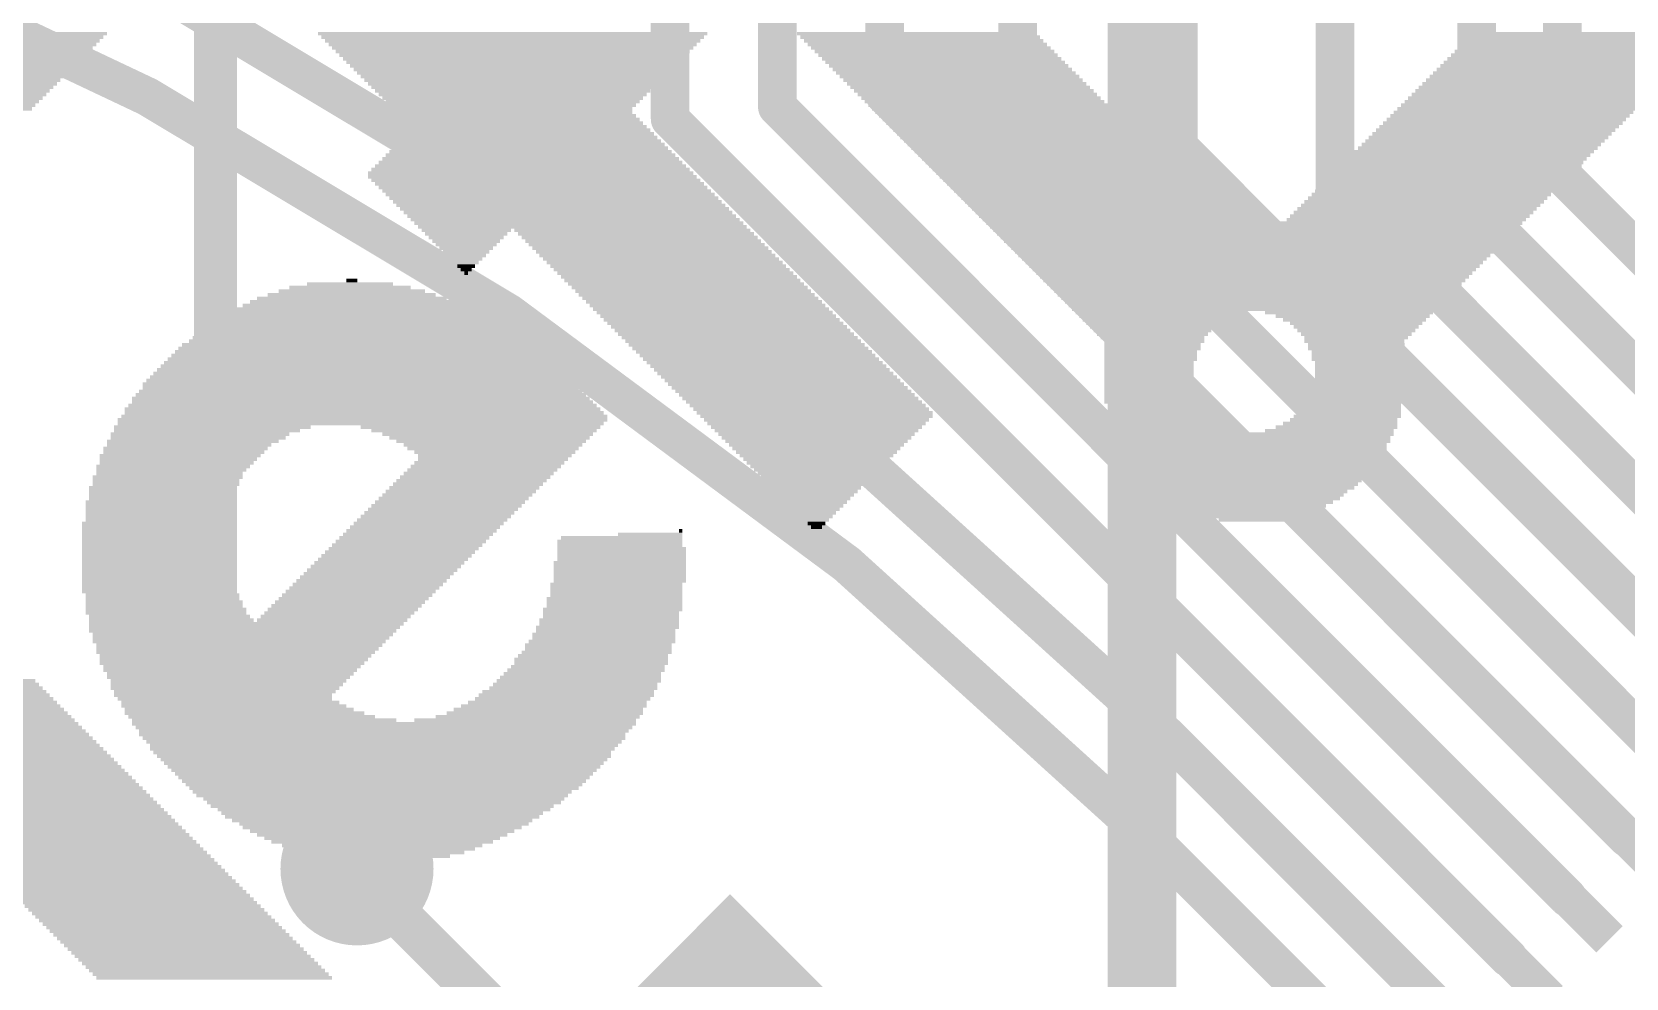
# Model space of a CAD drawing. Extents: x -17.8 to 79, y -18.3 to 67.8.
# Drawn here: x 25.18 to 34.62, y 29.88 to 35.48 of the extents above; entities that cross this region are included whole.
import ezdxf

# ---------------------------------------------------------------- set-up
doc = ezdxf.new("R2010")
doc.units = 0
for name, color, linetype in [('1', 12, 'CONTINUOUS'), ('16', 5, 'CONTINUOUS'), ('18', 3, 'CONTINUOUS'), ('200', 4, 'CONTINUOUS')]:
    doc.layers.add(name, color=color, linetype=linetype)

# ---------------------------------------------------------------- blocks, each defined once
blk = doc.blocks.new('RECT')
blk.add_solid([(-0.5, -0.5), (0.5, -0.5), (-0.5, 0.5), (0.5, 0.5)])
blk = doc.blocks.new('ROUNDV')
at = {"const_width": 0.5}
blk.add_lwpolyline([(0, -0.25, 1), (0, 0.25, 1), (0, -0.25)], format="xyb", dxfattribs=at)

msp = doc.modelspace()

# ---------------------------------------------------------------- linework, layer by layer
at = {"layer": '1'}
for points, const_width in [([(33.7312, 34.4358), (33.7312, 48.895)], 0.2286), ([(34.2392, 34.6349), (34.2392, 47.8028)], 0.2286), ([(30.226, 35.1125), (30.226, 44.5262)], 0.2286), ([(32.893, 34.5669), (32.893, 41.529)], 0.2286), ([(29.591, 35.0404), (29.591, 40.767)], 0.2286), ([(28.956, 34.9683), (28.956, 40.386)], 0.2286), ([(31.9532, 34.7996), (31.9532, 40.005)], 0.254), ([(31.0134, 35.0323), (31.0134, 39.0906)], 0.2286), ([(34.6244, 30.7141), (30.226, 35.1125)], 0.2286), ([(34.2709, 30.3606), (29.591, 35.0404)], 0.2286), ([(34.978, 31.0677), (31.0134, 35.0323)], 0.2286), ([(33.9173, 30.007), (28.956, 34.9683)], 0.2286), ([(35.3315, 31.4212), (31.9532, 34.7996)], 0.254), ([(36.3922, 32.4819), (34.2392, 34.6349)], 0.2286), ([(35.6851, 31.7748), (32.893, 34.5669)], 0.2286), ([(36.0387, 32.1283), (33.7312, 34.4358)], 0.2286), ([(33.5638, 29.6534), (31.9067, 31.3105)], 0.2286), ([(33.2102, 29.2999), (31.8496, 30.6605)], 0.2286), ([(27.1018, 30.5054), (27.1018, 30.5308)], 0.254), ([(30.5308, 27.0764), (27.1018, 30.5054)], 0.254)]:
    msp.add_lwpolyline(points, dxfattribs=dict(at, const_width=const_width))
for points, const_width in [([(31.9067, 31.3105, 0.1989), (13.9462, 38.75)], 0.2286), ([(31.8496, 30.6605, 0.1989), (13.8891, 38.1)], 0.2286), ([(30.2664, 35.153, 1), (30.1856, 35.0721)], 0.1143), ([(29.6314, 35.0809, 1), (29.5506, 35)], 0.1143), ([(30.1689, 35.1125, 1), (30.2832, 35.1125)], 0.1143), ([(31.0538, 35.0727, 1), (30.973, 34.9918)], 0.1143), ([(28.9964, 35.0087, 1), (28.9156, 34.9279)], 0.1143), ([(28.8989, 34.9683, 1), (29.0132, 34.9683)], 0.1143), ([(29.5339, 35.0404, 1), (29.6482, 35.0404)], 0.1143), ([(30.9563, 35.0323, 1), (31.0706, 35.0323)], 0.1143), ([(31.9981, 34.8445, 1), (31.9083, 34.7547)], 0.127), ([(31.8897, 34.7996, 1), (32.0167, 34.7996)], 0.127), ([(34.2796, 34.6753, 1), (34.1988, 34.5945)], 0.1143), ([(32.9334, 34.6073, 1), (32.8526, 34.5265)], 0.1143), ([(34.1821, 34.6349, 1), (34.2964, 34.6349)], 0.1143), ([(32.8359, 34.5669, 1), (32.9502, 34.5669)], 0.1143), ([(33.7716, 34.4762, 1), (33.6908, 34.3954)], 0.1143), ([(33.6741, 34.4358, 1), (33.7884, 34.4358)], 0.1143), ([(31.9471, 31.3509, 1), (31.8663, 31.2701)], 0.1143), ([(31.8663, 31.2701, 1), (31.9471, 31.3509)], 0.1143), ([(31.89, 30.7009, 1), (31.8092, 30.6201)], 0.1143), ([(34.584, 30.6737, 1), (34.6649, 30.7545)], 0.1143), ([(31.8092, 30.6201, 1), (31.89, 30.7009)], 0.1143), ([(27.1653, 30.5308, 1), (27.0383, 30.5308)], 0.127), ([(27.1467, 30.5503, 1), (27.0569, 30.4605)], 0.127), ([(27.0383, 30.5054, 1), (27.1653, 30.5054)], 0.127), ([(34.2305, 30.3201, 1), (34.3113, 30.401)], 0.1143), ([(33.8769, 29.9666, 1), (33.9577, 30.0474)], 0.1143)]:
    msp.add_lwpolyline(points, format="xyb", dxfattribs=dict(at, const_width=const_width))
at = {"layer": '16'}
for points, const_width in [([(26.2636, 31.369), (26.2636, 40.1828)], 0.254), ([(31.75, 29.337), (31.75, 37.465)], 0.4064), ([(27.1018, 30.5308), (26.2636, 31.369)], 0.254)]:
    msp.add_lwpolyline(points, dxfattribs=dict(at, const_width=const_width))
at = {"layer": '16', "const_width": 0.127}
for points in [[(26.3085, 31.4139, 1), (26.2187, 31.3241)], [(26.2001, 31.369, 1), (26.3271, 31.369)], [(27.0569, 30.4859, 1), (27.1467, 30.5757)]]:
    msp.add_lwpolyline(points, format="xyb", dxfattribs=at)

# ---------------------------------------------------------------- block references
at = {"layer": '1', "xscale": 0.7, "yscale": 0.22, "rotation": 315}
for p in [(34.6244, 30.7141), (34.2709, 30.3606), (33.9173, 30.007), (33.5638, 29.6534)]:
    msp.add_blockref('RECT', p, dxfattribs=at)
at = {"layer": '1', "xscale": 1.075, "rotation": 315}
msp.add_blockref('RECT', (29.3374, 29.6468), dxfattribs=at)
at = {"layer": '18', "xscale": 0.9064, "yscale": 0.9064}
msp.add_blockref('ROUNDV', (27.1018, 30.5308), dxfattribs=at)
msp.add_blockref('ROUNDV', (27.1018, 30.5308), dxfattribs=at)
at = {"layer": '200', "yscale": 0.0212}
for p, xscale in [((24.8593, 35.4104), 1.3969), ((24.8804, 35.4316), 1.3969), ((24.9016, 35.4527), 1.3969), ((24.9228, 35.4739), 1.3969), ((28.0235, 35.4739), 2.3071), ((28.0235, 35.4527), 2.2647), ((28.0235, 35.4316), 2.2224), ((28.0235, 35.4104), 2.1801), ((30.4153, 35.4739), 1.4181), ((30.4365, 35.4527), 1.4181), ((30.4576, 35.4316), 1.4181), ((30.4788, 35.4104), 1.4181), ((34.3521, 35.4104), 1.4181), ((34.3733, 35.4316), 1.4181), ((34.3945, 35.4527), 1.4181), ((34.4156, 35.4739), 1.4181), ((24.7534, 35.3046), 1.3969), ((24.7746, 35.3258), 1.3969), ((24.7958, 35.3469), 1.3969), ((24.8169, 35.3681), 1.3969), ((24.8381, 35.3893), 1.3969), ((28.0235, 35.3893), 2.1378), ((28.0235, 35.3681), 2.0954), ((28.0235, 35.3469), 2.0531), ((28.0235, 35.3258), 2.0108), ((28.0235, 35.3046), 1.9684), ((30.4999, 35.3893), 1.4181), ((30.5211, 35.3681), 1.4181), ((30.5423, 35.3469), 1.4181), ((30.5634, 35.3258), 1.4181), ((30.5846, 35.3046), 1.4181), ((34.2463, 35.3046), 1.4181), ((34.2675, 35.3258), 1.4181), ((34.2886, 35.3469), 1.4181), ((34.3098, 35.3681), 1.4181), ((34.331, 35.3893), 1.4181), ((24.6688, 35.2199), 1.3969), ((24.6899, 35.2411), 1.3969), ((24.7111, 35.2623), 1.3969), ((24.7323, 35.2834), 1.3969), ((28.0235, 35.2834), 1.9261), ((28.0235, 35.2623), 1.8838), ((28.0235, 35.2411), 1.8414), ((28.0235, 35.2199), 1.7991), ((30.6058, 35.2834), 1.4181), ((30.6269, 35.2623), 1.4181), ((30.6481, 35.2411), 1.4181), ((30.6693, 35.2199), 1.4181), ((34.1616, 35.2199), 1.4181), ((34.1828, 35.2411), 1.4181), ((34.204, 35.2623), 1.4181), ((34.2251, 35.2834), 1.4181), ((24.5629, 35.1141), 1.3969), ((24.5841, 35.1353), 1.3969), ((24.6053, 35.1564), 1.3969), ((24.6264, 35.1776), 1.3969), ((24.6476, 35.1988), 1.3969), ((28.0235, 35.1988), 1.7568), ((28.0235, 35.1776), 1.7144), ((28.0235, 35.1564), 1.6721), ((28.0235, 35.1353), 1.6298), ((28.0235, 35.1141), 1.5874), ((30.6904, 35.1988), 1.4181), ((30.7116, 35.1776), 1.4181), ((30.7328, 35.1564), 1.4181), ((30.7539, 35.1353), 1.4181), ((30.7751, 35.1141), 1.4181), ((34.0558, 35.1141), 1.4181), ((34.077, 35.1353), 1.4181), ((34.0981, 35.1564), 1.4181), ((34.1193, 35.1776), 1.4181), ((34.1405, 35.1988), 1.4181), ((24.4783, 35.0294), 1.3969), ((24.4994, 35.0506), 1.3969), ((24.5206, 35.0718), 1.3969), ((24.5418, 35.0929), 1.3969), ((28.0235, 35.0929), 1.5451), ((28.0235, 35.0718), 1.5028), ((28.0235, 35.0506), 1.4604), ((28.0235, 35.0294), 1.4181), ((30.7963, 35.0929), 1.4181), ((30.8174, 35.0718), 1.4181), ((30.8386, 35.0506), 1.4181), ((30.8598, 35.0294), 1.4181), ((33.9711, 35.0294), 1.4181), ((33.9923, 35.0506), 1.4181), ((34.0135, 35.0718), 1.4181), ((34.0346, 35.0929), 1.4181), ((28.0341, 35.0083), 1.3969), ((28.0553, 34.9871), 1.3969), ((28.0765, 34.9659), 1.3969), ((28.0976, 34.9448), 1.3969), ((28.1188, 34.9236), 1.3969), ((30.8809, 35.0083), 1.4181), ((30.9021, 34.9871), 1.4181), ((30.9233, 34.9659), 1.4181), ((30.9444, 34.9448), 1.4181), ((30.9656, 34.9236), 1.4181), ((33.8653, 34.9236), 1.4181), ((33.8865, 34.9448), 1.4181), ((33.9076, 34.9659), 1.4181), ((33.9288, 34.9871), 1.4181), ((33.95, 35.0083), 1.4181), ((28.1294, 34.8389), 1.5451), ((28.1294, 34.8601), 1.5028), ((28.1294, 34.8813), 1.4604), ((28.1294, 34.9024), 1.4181), ((30.9868, 34.9024), 1.4181), ((31.0079, 34.8813), 1.4181), ((31.0291, 34.8601), 1.4181), ((31.0503, 34.8389), 1.4181), ((33.7807, 34.8389), 1.4181), ((33.8018, 34.8601), 1.4181), ((33.823, 34.8813), 1.4181), ((33.8441, 34.9024), 1.4181), ((28.1294, 34.7331), 1.7568), ((28.1294, 34.7543), 1.7144), ((28.1294, 34.7754), 1.6721), ((28.1294, 34.7966), 1.6298), ((28.1294, 34.8178), 1.5874), ((31.0714, 34.8178), 1.4181), ((31.0926, 34.7966), 1.4181), ((31.1138, 34.7754), 1.4181), ((31.1349, 34.7543), 1.4181), ((31.1561, 34.7331), 1.4181), ((33.6748, 34.7331), 1.4181), ((33.696, 34.7543), 1.4181), ((33.7172, 34.7754), 1.4181), ((33.7383, 34.7966), 1.4181), ((33.7595, 34.8178), 1.4181), ((28.1294, 34.6484), 1.9261), ((28.1294, 34.6696), 1.8838), ((28.1294, 34.6908), 1.8414), ((28.1294, 34.7119), 1.7991), ((31.1773, 34.7119), 1.4181), ((31.1984, 34.6908), 1.4181), ((31.2196, 34.6696), 1.4181), ((31.2408, 34.6484), 1.4181), ((33.5902, 34.6484), 1.4181), ((33.6113, 34.6696), 1.4181), ((33.6325, 34.6908), 1.4181), ((33.6537, 34.7119), 1.4181), ((28.14, 34.6273), 1.9473), ((28.1611, 34.6061), 1.9473), ((28.1823, 34.5849), 1.9473), ((28.2035, 34.5638), 1.9473), ((28.2246, 34.5426), 1.9473), ((31.2619, 34.6273), 1.4181), ((31.2831, 34.6061), 1.4181), ((31.3042, 34.5849), 1.4181), ((31.3254, 34.5638), 1.4181), ((31.3466, 34.5426), 1.4181), ((33.4843, 34.5426), 1.4181), ((33.5055, 34.5638), 1.4181), ((33.5267, 34.5849), 1.4181), ((33.5478, 34.6061), 1.4181), ((33.569, 34.6273), 1.4181), ((28.2458, 34.5215), 1.9473), ((28.267, 34.5003), 1.9473), ((28.2881, 34.4791), 1.9473), ((28.3093, 34.458), 1.9473), ((31.3677, 34.5215), 1.4181), ((31.3889, 34.5003), 1.4181), ((31.4101, 34.4791), 1.4181), ((31.4312, 34.458), 1.4181), ((33.3997, 34.458), 1.4181), ((33.4208, 34.4791), 1.4181), ((33.442, 34.5003), 1.4181), ((33.4632, 34.5215), 1.4181), ((28.3305, 34.4368), 1.9473), ((28.3516, 34.4156), 1.9473), ((28.3728, 34.3945), 1.9473), ((28.3939, 34.3733), 1.9473), ((28.4151, 34.3521), 1.9473), ((31.4524, 34.4368), 1.4181), ((31.4736, 34.4156), 1.4181), ((31.4947, 34.3945), 1.4181), ((31.5159, 34.3733), 1.4181), ((32.4155, 34.3521), 3.1749), ((33.315, 34.3733), 1.4181), ((33.3362, 34.3945), 1.4181), ((33.3573, 34.4156), 1.4181), ((33.3785, 34.4368), 1.4181), ((28.4363, 34.331), 1.9473), ((27.7484, 34.3098), 0.5291), ((27.7484, 34.2886), 0.4868), ((27.7484, 34.2675), 0.4445), ((28.7326, 34.3098), 1.3969), ((28.7538, 34.2886), 1.3969), ((28.7749, 34.2675), 1.3969), ((32.4155, 34.331), 3.1325), ((32.4155, 34.3098), 3.0902), ((32.4155, 34.2886), 3.0479), ((32.4155, 34.2675), 3.0055), ((27.7484, 34.2463), 0.4022), ((27.7484, 34.2251), 0.3598), ((27.7484, 34.204), 0.3175), ((27.7484, 34.1828), 0.2752), ((28.7961, 34.2463), 1.3969), ((28.8173, 34.2251), 1.3969), ((28.8384, 34.204), 1.3969), ((28.8596, 34.1828), 1.3969), ((32.4155, 34.2463), 2.9632), ((32.4155, 34.2251), 2.9209), ((32.4155, 34.204), 2.8786), ((32.4155, 34.1828), 2.8362), ((27.7484, 34.1616), 0.2328), ((27.7484, 34.1405), 0.1905), ((27.7484, 34.1193), 0.1482), ((27.7484, 34.0981), 0.1058), ((27.7484, 34.077), 0.0635), ((28.8808, 34.1616), 1.3969), ((28.9019, 34.1405), 1.3969), ((28.9231, 34.1193), 1.3969), ((28.9443, 34.0981), 1.3969), ((28.9654, 34.077), 1.3969), ((32.4155, 34.1616), 2.7939), ((32.4155, 34.1405), 2.7516), ((32.4155, 34.1193), 2.7092), ((32.4155, 34.0981), 2.6669), ((32.4155, 34.077), 2.6246), ((27.0605, 33.9923), 0.508), ((27.0711, 34.0135), 0.0635), ((27.7484, 34.0558), 0.0212), ((28.9866, 34.0558), 1.3969), ((29.0078, 34.0346), 1.3969), ((29.0289, 34.0135), 1.3969), ((29.0501, 33.9923), 1.3969), ((32.4155, 34.0558), 2.5822), ((32.4155, 34.0346), 2.5399), ((32.4155, 34.0135), 2.4976), ((32.4155, 33.9923), 2.4552), ((27.0817, 33.8865), 1.2276), ((27.0711, 33.9076), 1.1218), ((27.0711, 33.9288), 0.9948), ((27.0711, 33.95), 0.8678), ((27.0605, 33.9711), 0.7196), ((29.0713, 33.9711), 1.3969), ((29.0924, 33.95), 1.3969), ((29.1136, 33.9288), 1.3969), ((29.1348, 33.9076), 1.3969), ((29.1559, 33.8865), 1.3969), ((32.4155, 33.9711), 2.4129), ((32.4154, 33.95), 2.3706), ((32.4154, 33.9288), 2.3282), ((32.4154, 33.9076), 2.2859), ((32.4154, 33.8865), 2.2436), ((27.0817, 33.8018), 1.5663), ((27.0817, 33.823), 1.4816), ((27.0817, 33.8441), 1.3969), ((27.0817, 33.8653), 1.3123), ((29.1771, 33.8653), 1.3969), ((29.1983, 33.8441), 1.3969), ((29.2194, 33.823), 1.3969), ((29.2406, 33.8018), 1.3969), ((32.4155, 33.8653), 2.2012), ((32.4155, 33.8441), 2.1589), ((31.8546, 33.823), 0.9948), ((31.8334, 33.8018), 0.9101), ((32.9763, 33.823), 0.9948), ((32.9975, 33.8018), 0.9101), ((27.0922, 33.696), 1.8838), ((27.0922, 33.7172), 1.8414), ((27.0922, 33.7383), 1.7568), ((27.0922, 33.7595), 1.7144), ((27.0922, 33.7806), 1.6298), ((29.2617, 33.7806), 1.3969), ((29.2829, 33.7595), 1.3969), ((29.3041, 33.7383), 1.3969), ((29.3252, 33.7172), 1.3969), ((29.3464, 33.696), 1.3969), ((31.8228, 33.7806), 0.8466), ((31.8122, 33.7595), 0.7831), ((31.8122, 33.7383), 0.7408), ((31.8122, 33.7172), 0.6985), ((31.8122, 33.696), 0.6561), ((33.0081, 33.7806), 0.8466), ((33.0187, 33.7595), 0.7831), ((33.0187, 33.7383), 0.7408), ((33.0187, 33.7172), 0.6985), ((33.0187, 33.696), 0.6561), ((27.1028, 33.6113), 2.1166), ((27.1028, 33.6325), 2.0743), ((27.1028, 33.6537), 1.9896), ((27.1028, 33.6748), 1.9473), ((29.3676, 33.6748), 1.3969), ((29.3887, 33.6537), 1.3969), ((29.4099, 33.6325), 1.3969), ((29.4311, 33.6113), 1.3969), ((31.8122, 33.6748), 0.6138), ((31.8228, 33.6537), 0.5926), ((31.8122, 33.6325), 0.5715), ((31.8122, 33.6113), 0.5715), ((33.0187, 33.6748), 0.6138), ((33.0081, 33.6537), 0.5926), ((33.0187, 33.6325), 0.5715), ((33.0187, 33.6113), 0.5715), ((27.1134, 33.5055), 2.3494), ((27.1134, 33.5267), 2.3071), ((27.1134, 33.5478), 2.2647), ((27.1134, 33.569), 2.2224), ((27.1028, 33.5902), 2.1589), ((29.4522, 33.5902), 1.3969), ((29.4734, 33.569), 1.3969), ((29.4946, 33.5478), 1.3969), ((29.5157, 33.5267), 1.3969), ((29.5369, 33.5055), 1.3969), ((31.8016, 33.5902), 0.5503), ((31.8016, 33.569), 0.5503), ((31.8016, 33.5478), 0.5503), ((31.7911, 33.5267), 0.5291), ((31.7911, 33.5055), 0.5291), ((33.0293, 33.5902), 0.5503), ((33.0293, 33.569), 0.5503), ((33.0293, 33.5478), 0.5503), ((33.0398, 33.5267), 0.5291), ((33.0398, 33.5055), 0.5291), ((27.1134, 33.4208), 2.5187), ((27.1134, 33.442), 2.4764), ((27.1134, 33.4632), 2.4341), ((27.1134, 33.4843), 2.3917), ((29.5581, 33.4843), 1.3969), ((29.5792, 33.4632), 1.3969), ((29.6004, 33.442), 1.3969), ((29.6216, 33.4208), 1.3969), ((31.7911, 33.4843), 0.5291), ((31.7911, 33.4632), 0.5291), ((31.7911, 33.442), 0.5291), ((31.7911, 33.4208), 0.5291), ((33.0398, 33.4843), 0.5291), ((33.0398, 33.4632), 0.5291), ((33.0398, 33.442), 0.5291), ((33.0398, 33.4208), 0.5291), ((27.124, 33.315), 2.7092), ((27.124, 33.3362), 2.6669), ((27.124, 33.3573), 2.6246), ((27.1134, 33.3997), 2.5611), ((27.124, 33.3785), 2.5822), ((29.6427, 33.3997), 1.3969), ((29.6639, 33.3785), 1.3969), ((29.6851, 33.3573), 1.3969), ((29.7062, 33.3362), 1.3969), ((29.7274, 33.315), 1.3969), ((31.8016, 33.3997), 0.5503), ((31.8016, 33.3785), 0.5503), ((31.8016, 33.3573), 0.5503), ((31.8122, 33.3362), 0.5715), ((31.8122, 33.315), 0.5715), ((33.0187, 33.3362), 0.5715), ((33.0187, 33.315), 0.5715), ((33.0293, 33.3997), 0.5503), ((33.0293, 33.3785), 0.5503), ((33.0293, 33.3573), 0.5503), ((27.1346, 33.2515), 2.8151), ((27.1452, 33.2303), 2.8362), ((27.1346, 33.2727), 2.7727), ((27.1346, 33.2938), 2.7304), ((29.7486, 33.2938), 1.3969), ((29.7697, 33.2727), 1.3969), ((29.7909, 33.2515), 1.3969), ((29.8121, 33.2303), 1.3969), ((31.8228, 33.2938), 0.5926), ((31.8334, 33.2727), 0.5715), ((31.844, 33.2515), 0.5926), ((31.8546, 33.2303), 0.6138), ((32.9763, 33.2303), 0.6138), ((32.9869, 33.2515), 0.5926), ((33.0081, 33.2938), 0.5926), ((32.9975, 33.2727), 0.5715), ((26.2456, 33.1457), 1.1641), ((26.2139, 33.1245), 1.1006), ((27.1346, 33.188), 2.8997), ((27.124, 33.1668), 2.8786), ((27.1452, 33.2092), 2.8786), ((27.8331, 33.1457), 1.4181), ((27.8542, 33.1245), 1.3335), ((29.8226, 33.2092), 1.3758), ((29.8226, 33.188), 1.3334), ((29.8226, 33.1668), 1.2911), ((29.8226, 33.1457), 1.2488), ((29.8226, 33.1245), 1.2065), ((31.8651, 33.2092), 0.635), ((31.8863, 33.188), 0.635), ((31.9075, 33.1668), 0.6773), ((31.9286, 33.1457), 0.7196), ((31.971, 33.1245), 0.762), ((32.8599, 33.1245), 0.762), ((32.9023, 33.1457), 0.7196), ((32.9234, 33.1668), 0.6773), ((32.9446, 33.188), 0.635), ((32.9658, 33.2092), 0.635), ((26.1292, 33.061), 1.016), ((26.108, 33.0398), 0.9736), ((26.1715, 33.1033), 1.0583), ((26.161, 33.0822), 1.0371), ((27.8754, 33.1033), 1.2488), ((27.886, 33.0822), 1.1853), ((27.8966, 33.061), 1.1218), ((27.9071, 33.0398), 1.0583), ((29.8226, 33.1033), 1.1641), ((29.8226, 33.0822), 1.1218), ((29.8226, 33.061), 1.0795), ((29.8226, 33.0398), 1.0371), ((32.4155, 33.1033), 1.6509), ((32.4155, 33.0822), 1.6086), ((32.4155, 33.061), 1.6086), ((32.4155, 33.0398), 1.5663), ((26.0551, 32.9763), 0.9525), ((26.0445, 32.9552), 0.9313), ((26.0763, 32.9975), 0.9525), ((26.0869, 33.0187), 0.9736), ((27.9071, 33.0187), 1.016), ((27.9177, 32.9975), 0.9525), ((27.9071, 32.9552), 0.889), ((27.9177, 32.9763), 0.9101), ((29.8226, 33.0187), 0.9948), ((29.8226, 32.9975), 0.9525), ((29.8226, 32.9763), 0.9101), ((29.8226, 32.9552), 0.8678), ((32.4155, 33.0187), 1.5663), ((32.4155, 32.9975), 1.5239), ((32.4155, 32.9763), 1.5239), ((32.4155, 32.9552), 1.4816), ((25.981, 32.8494), 0.889), ((26.0128, 32.9128), 0.9101), ((26.0022, 32.8917), 0.889), ((25.9916, 32.8705), 0.8678), ((26.034, 32.934), 0.9101), ((27.8013, 32.8494), 0.889), ((27.8225, 32.8705), 0.889), ((27.8436, 32.8917), 0.889), ((27.8648, 32.9128), 0.889), ((27.886, 32.934), 0.889), ((29.8226, 32.934), 0.8255), ((29.8226, 32.9128), 0.7831), ((29.8226, 32.8917), 0.7408), ((29.8226, 32.8705), 0.6985), ((29.8226, 32.8494), 0.6561), ((32.4155, 32.934), 1.4393), ((32.4155, 32.9128), 1.3969), ((32.4155, 32.8917), 1.3969), ((32.4155, 32.8705), 1.3546), ((32.4155, 32.8494), 1.3123), ((25.9493, 32.7859), 0.8678), ((25.9387, 32.7647), 0.8466), ((25.9705, 32.8282), 0.8678), ((25.9705, 32.807), 0.8678), ((27.7166, 32.7647), 0.889), ((27.7378, 32.7859), 0.889), ((27.759, 32.807), 0.889), ((27.7801, 32.8282), 0.889), ((29.8226, 32.8282), 0.6138), ((29.8226, 32.807), 0.5715), ((29.8226, 32.7859), 0.5291), ((29.8226, 32.7647), 0.4868), ((32.4155, 32.8282), 1.2699), ((32.4154, 32.807), 1.2276), ((32.4154, 32.7859), 1.1853), ((32.4154, 32.7647), 1.1006), ((25.9175, 32.7012), 0.8466), ((25.9175, 32.68), 0.8466), ((25.9175, 32.6589), 0.8466), ((25.9387, 32.7435), 0.8466), ((25.9387, 32.7224), 0.8466), ((27.6108, 32.6589), 0.889), ((27.632, 32.68), 0.889), ((27.6531, 32.7012), 0.889), ((27.6743, 32.7224), 0.889), ((27.6955, 32.7435), 0.889), ((29.8226, 32.7435), 0.4445), ((29.8226, 32.7224), 0.4022), ((29.8226, 32.7012), 0.3598), ((29.8226, 32.68), 0.3175), ((29.8226, 32.6589), 0.2752), ((32.4154, 32.7435), 1.0583), ((32.4155, 32.7224), 1.016), ((32.4155, 32.7012), 0.9313), ((32.4155, 32.68), 0.8466), ((32.4155, 32.6589), 0.762), ((25.8964, 32.5742), 0.8466), ((25.907, 32.6377), 0.8255), ((25.907, 32.6165), 0.8255), ((25.907, 32.5954), 0.8255), ((27.5262, 32.5742), 0.889), ((27.5473, 32.5954), 0.889), ((27.5685, 32.6165), 0.889), ((27.5896, 32.6377), 0.889), ((29.8226, 32.6377), 0.2328), ((29.8226, 32.6165), 0.1905), ((29.8226, 32.5954), 0.1482), ((29.8226, 32.5742), 0.1058), ((32.4155, 32.6377), 0.6773), ((32.4155, 32.6165), 0.5503), ((32.4049, 32.5954), 0.4022), ((25.8964, 32.553), 0.8466), ((25.8964, 32.5319), 0.8466), ((25.8964, 32.5107), 0.8466), ((25.8964, 32.4895), 0.8466), ((25.8964, 32.4684), 0.8466), ((27.4203, 32.4684), 0.889), ((27.4415, 32.4895), 0.889), ((27.4627, 32.5107), 0.889), ((27.4838, 32.5319), 0.889), ((27.505, 32.553), 0.889), ((28.6585, 32.4684), 0.7408), ((28.6691, 32.4895), 0.7196), ((28.8384, 32.5107), 0.381), ((29.0183, 32.5319), 0.0212), ((29.8226, 32.553), 0.0635), ((25.8964, 32.4472), 0.8466), ((25.8964, 32.426), 0.8466), ((25.8964, 32.4049), 0.8466), ((25.8964, 32.3837), 0.8466), ((27.3357, 32.3837), 0.889), ((27.3568, 32.4049), 0.889), ((27.378, 32.426), 0.889), ((27.3992, 32.4472), 0.889), ((28.6585, 32.4472), 0.7408), ((28.6691, 32.426), 0.762), ((28.6691, 32.4049), 0.762), ((28.6691, 32.3837), 0.762), ((25.8964, 32.3625), 0.8466), ((25.8964, 32.3414), 0.8466), ((25.907, 32.3202), 0.8678), ((25.907, 32.299), 0.8678), ((25.907, 32.2779), 0.8678), ((27.2298, 32.2779), 0.889), ((27.251, 32.299), 0.889), ((27.2722, 32.3202), 0.889), ((27.2933, 32.3414), 0.889), ((27.3145, 32.3625), 0.889), ((28.6585, 32.3414), 0.7831), ((28.6585, 32.3202), 0.7831), ((28.6585, 32.299), 0.7831), ((28.6585, 32.2779), 0.7831), ((28.6691, 32.3625), 0.762), ((25.9175, 32.2567), 0.889), ((25.9175, 32.2355), 0.889), ((25.9175, 32.2144), 0.889), ((25.9281, 32.1932), 0.9101), ((27.1452, 32.1932), 0.889), ((27.1663, 32.2144), 0.889), ((27.1875, 32.2355), 0.889), ((27.2087, 32.2567), 0.889), ((28.6374, 32.2144), 0.7831), ((28.6374, 32.1932), 0.7831), ((28.6585, 32.2567), 0.7831), ((28.6585, 32.2355), 0.7831), ((25.9281, 32.172), 0.9101), ((25.9493, 32.1509), 0.9101), ((25.9493, 32.1297), 0.9101), ((25.9599, 32.1085), 0.9313), ((25.9599, 32.0874), 0.9313), ((27.0393, 32.0874), 0.889), ((27.0605, 32.1085), 0.889), ((27.0817, 32.1297), 0.889), ((27.1028, 32.1509), 0.889), ((27.124, 32.172), 0.889), ((28.6268, 32.1297), 0.8043), ((28.6268, 32.1085), 0.8043), ((28.6268, 32.0874), 0.8043), ((28.6374, 32.172), 0.7831), ((28.6374, 32.1509), 0.7831), ((25.9705, 32.0662), 0.9525), ((25.9705, 32.0451), 0.9525), ((25.9916, 32.0239), 0.9525), ((26.0022, 32.0027), 0.9736), ((26.9547, 32.0027), 0.889), ((26.9758, 32.0239), 0.889), ((26.997, 32.0451), 0.889), ((27.0182, 32.0662), 0.889), ((28.595, 32.0027), 0.8255), ((28.6162, 32.0662), 0.8255), ((28.6056, 32.0451), 0.8043), ((28.6056, 32.0239), 0.8043), ((26.4255, 31.9392), 1.8203), ((26.4467, 31.9816), 1.8626), ((26.4361, 31.9604), 1.8414), ((26.4255, 31.9181), 1.7779), ((26.4149, 31.8969), 1.7568), ((28.5633, 31.9181), 0.8466), ((28.5633, 31.8969), 0.8466), ((28.5844, 31.9604), 0.8466), ((28.5739, 31.9392), 0.8255), ((28.595, 31.9816), 0.8255), ((26.4044, 31.8757), 1.7356), ((26.4044, 31.8546), 1.6933), ((26.3938, 31.8334), 1.6721), ((26.3832, 31.8122), 1.6509), ((28.5209, 31.8122), 0.889), ((28.5315, 31.8546), 0.8678), ((28.5315, 31.8334), 0.8678), ((28.5527, 31.8757), 0.8678), ((26.362, 31.7487), 1.5663), ((26.3832, 31.7911), 1.6086), ((26.3726, 31.7699), 1.5874), ((26.362, 31.7276), 1.5239), ((28.468, 31.7276), 0.9101), ((28.4892, 31.7699), 0.9101), ((28.4892, 31.7487), 0.9101), ((28.4998, 31.7911), 0.889), ((24.256, 31.6429), 1.8838), ((24.2772, 31.6217), 1.8838), ((26.3514, 31.7064), 1.5028), ((26.3514, 31.6852), 1.4604), ((26.3409, 31.6641), 1.4393), ((26.3303, 31.6217), 1.3758), ((26.3409, 31.6429), 1.3969), ((28.3939, 31.6217), 0.9736), ((28.4151, 31.6429), 0.9736), ((28.4257, 31.6641), 0.9525), ((28.4363, 31.6852), 0.9313), ((28.4574, 31.7064), 0.9313), ((24.3089, 31.5582), 1.9473), ((24.3195, 31.5371), 1.9684), ((24.2878, 31.6006), 1.9049), ((24.2984, 31.5794), 1.9261), ((26.3197, 31.6006), 1.3546), ((26.3197, 31.5794), 1.3123), ((26.3091, 31.5582), 1.2911), ((26.3197, 31.5371), 1.2699), ((28.3199, 31.5371), 1.0371), ((28.341, 31.5582), 1.0371), ((28.3516, 31.5794), 1.016), ((28.3834, 31.6006), 0.9948), ((24.3724, 31.4524), 2.0319), ((24.3407, 31.5159), 1.9684), ((24.3513, 31.4947), 1.9896), ((24.3619, 31.4736), 2.0108), ((24.3936, 31.4312), 2.0319), ((26.3514, 31.5159), 1.2911), ((26.3726, 31.4947), 1.3334), ((26.4361, 31.4524), 1.4181), ((26.4044, 31.4736), 1.3546), ((26.4784, 31.4312), 1.4604), ((28.1717, 31.4312), 1.2065), ((28.214, 31.4524), 1.1641), ((28.2352, 31.4736), 1.1218), ((28.267, 31.4947), 1.1006), ((28.2881, 31.5159), 1.0583), ((24.4042, 31.4101), 2.0531), ((24.4148, 31.3889), 2.0743), ((24.4254, 31.3677), 2.0954), ((24.4465, 31.3466), 2.0954), ((26.5525, 31.4101), 1.5663), ((27.2616, 31.3889), 2.9844), ((27.2616, 31.3677), 2.9421), ((27.2616, 31.3466), 2.8997), ((28.0976, 31.4101), 1.3123), ((24.4571, 31.3254), 2.1166), ((24.4677, 31.3042), 2.1377), ((24.4783, 31.2831), 2.1589), ((24.4994, 31.2619), 2.1589), ((24.51, 31.2408), 2.1801), ((27.251, 31.3254), 2.8786), ((27.2616, 31.3042), 2.8574), ((27.2616, 31.2831), 2.8151), ((27.251, 31.2408), 2.7516), ((27.2616, 31.2619), 2.7727), ((24.5206, 31.2196), 2.2012), ((24.5312, 31.1984), 2.2224), ((24.5418, 31.1773), 2.2436), ((24.5629, 31.1561), 2.2436), ((27.251, 31.2196), 2.7092), ((27.2616, 31.1984), 2.6881), ((27.2616, 31.1773), 2.6457), ((27.2616, 31.1561), 2.6034), ((24.5735, 31.1349), 2.2647), ((24.5841, 31.1138), 2.2859), ((24.5947, 31.0926), 2.3071), ((24.6159, 31.0714), 2.3071), ((25.0921, 31.0503), 1.3969), ((27.2616, 31.1349), 2.5611), ((27.2616, 31.1138), 2.5187), ((27.2616, 31.0926), 2.4764), ((27.2616, 31.0714), 2.4341), ((27.2616, 31.0503), 2.3917), ((25.1132, 31.0291), 1.3969), ((25.1344, 31.0079), 1.3969), ((25.1556, 30.9868), 1.3969), ((25.1767, 30.9656), 1.3969), ((27.2616, 31.0291), 2.3494), ((27.2616, 31.0079), 2.3071), ((27.251, 30.9868), 2.2436), ((27.251, 30.9656), 2.2012), ((25.1979, 30.9444), 1.3969), ((25.2191, 30.9233), 1.3969), ((25.2402, 30.9021), 1.3969), ((25.2614, 30.8809), 1.3969), ((25.2826, 30.8598), 1.3969), ((27.2616, 30.9444), 2.1377), ((27.2616, 30.9233), 2.0954), ((27.251, 30.9021), 2.0319), ((27.2616, 30.8809), 1.9684), ((27.251, 30.8598), 1.9049), ((25.3037, 30.8386), 1.3969), ((25.3249, 30.8174), 1.3969), ((25.3461, 30.7963), 1.3969), ((25.3672, 30.7751), 1.3969), ((27.251, 30.8386), 1.8626), ((27.251, 30.8174), 1.7779), ((27.2616, 30.7963), 1.7144), ((27.251, 30.7751), 1.6509), ((25.3884, 30.7539), 1.3969), ((25.4096, 30.7328), 1.3969), ((25.4307, 30.7116), 1.3969), ((25.4519, 30.6904), 1.3969), ((27.251, 30.7539), 1.5663), ((27.251, 30.7328), 1.4816), ((27.251, 30.7116), 1.3969), ((27.251, 30.6904), 1.3123), ((25.4731, 30.6693), 1.3969), ((25.4942, 30.6481), 1.3969), ((25.5154, 30.6269), 1.3969), ((25.5366, 30.6058), 1.3969), ((25.5577, 30.5846), 1.3969), ((27.251, 30.6693), 1.1853), ((27.251, 30.6481), 1.1006), ((27.2616, 30.6269), 0.9525), ((27.251, 30.6058), 0.8043), ((27.251, 30.5846), 0.5926), ((25.5789, 30.5634), 1.3969), ((25.6001, 30.5423), 1.3969), ((25.6212, 30.5211), 1.3969), ((25.6424, 30.4999), 1.3969), ((27.251, 30.5634), 0.2963), ((25.6636, 30.4788), 1.3969), ((25.6847, 30.4576), 1.3969), ((25.7059, 30.4364), 1.3969), ((25.7271, 30.4153), 1.3969), ((25.7482, 30.3941), 1.3969), ((25.7694, 30.373), 1.3969), ((25.7906, 30.3518), 1.3969), ((25.8117, 30.3306), 1.3969), ((25.8329, 30.3095), 1.3969), ((25.8541, 30.2883), 1.3969), ((25.8752, 30.2671), 1.3969), ((25.8964, 30.246), 1.3969), ((25.9175, 30.2248), 1.3969), ((25.9387, 30.2036), 1.3969), ((25.9599, 30.1825), 1.3969), ((25.981, 30.1613), 1.3969), ((26.0022, 30.1401), 1.3969), ((26.0234, 30.119), 1.3969), ((26.0445, 30.0978), 1.3969), ((26.0657, 30.0766), 1.3969), ((26.0869, 30.0555), 1.3969), ((26.108, 30.0343), 1.3969), ((26.1292, 30.0131), 1.3969), ((26.1504, 29.992), 1.3969), ((26.1715, 29.9708), 1.3969), ((26.1927, 29.9496), 1.3969), ((26.2139, 29.9285), 1.3969), ((26.235, 29.9073), 1.3969), ((26.2562, 29.8861), 1.3969)]:
    msp.add_blockref('RECT', p, dxfattribs=dict(at, xscale=xscale))

doc.saveas('drawing.dxf')
